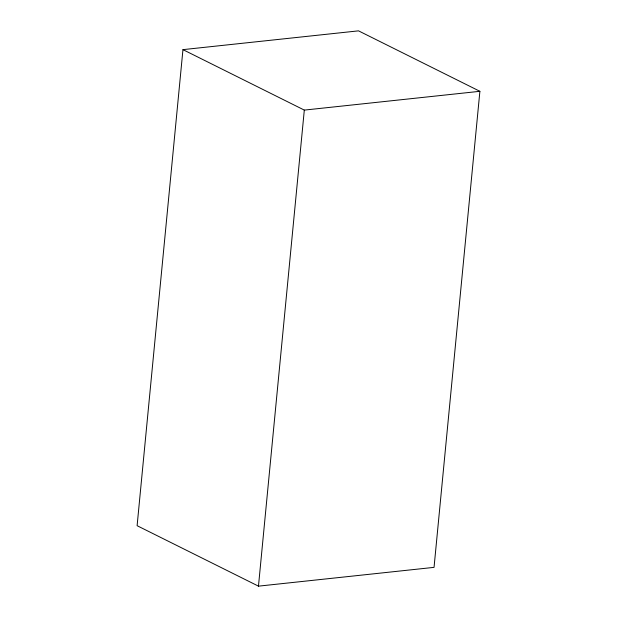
<?xml version="1.0" encoding="UTF-8"?>
<svg xmlns="http://www.w3.org/2000/svg" width="617" height="617" viewBox="0 0 617 617"><rect width="100%" height="100%" fill="white"/><g stroke="black" fill="none" stroke-linecap="round" stroke-linejoin="round"><path stroke-width="0.93" d="M182.956 49.638L137.113 525.692L258.469 586.15L434.044 567.362L479.887 91.308L358.531 30.85L182.956 49.638L304.312 110.096L479.887 91.308M258.469 586.15L304.312 110.096"/></g></svg>
